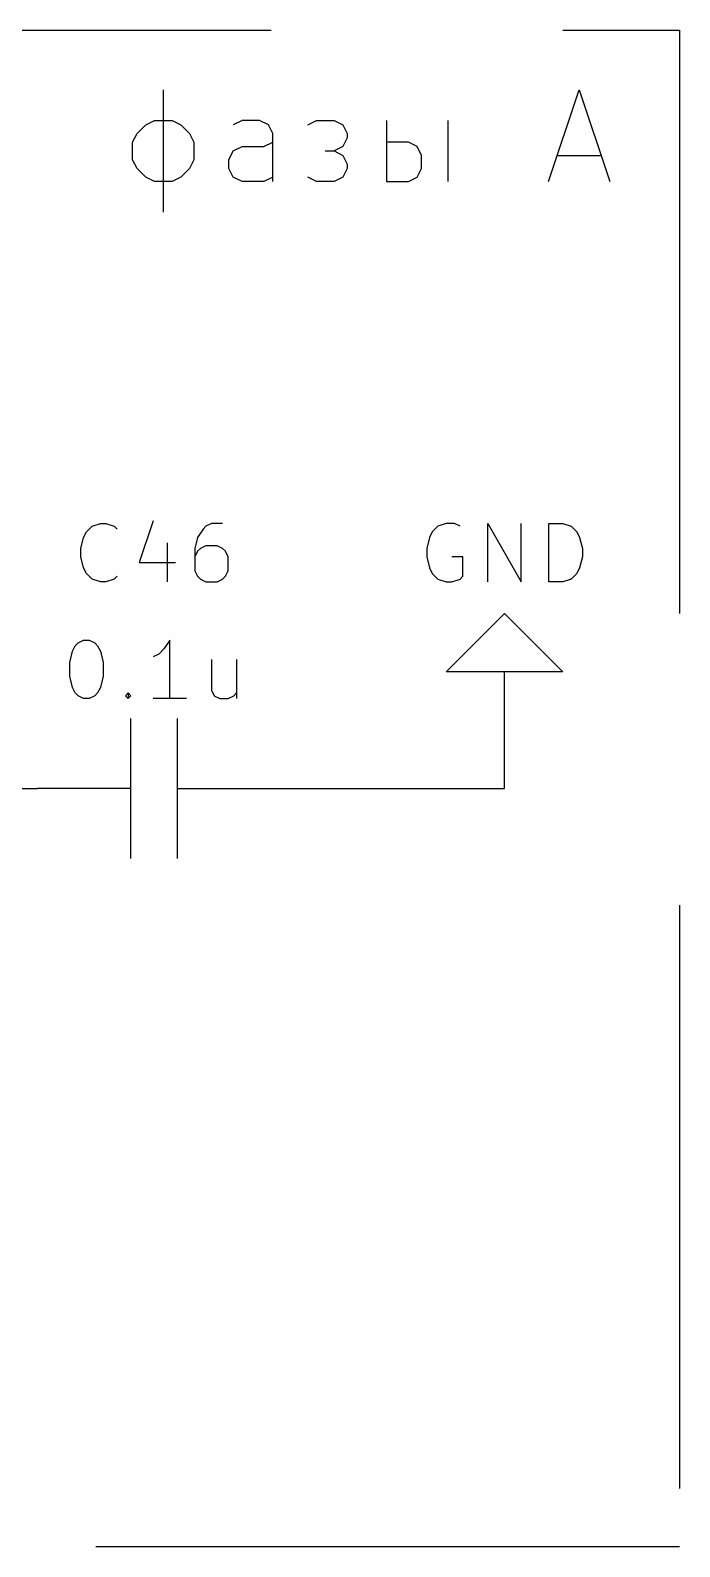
# Model space of a CAD drawing. Extents: x 0.3 to 11.5, y -8.2 to -0.2.
# Drawn here: x 6.944 to 7.5, y -3.2 to -1.9 of the extents above; entities that cross this region are included whole.
import ezdxf

# ---------------------------------------------------------------- set-up
doc = ezdxf.new("R2010")
doc.units = 0
doc.header["$MEASUREMENT"] = 0
doc.linetypes.add('DASHED', pattern=[0.75, 0.5, -0.25])
doc.layers.add('BLACK', color=7, linetype='CONTINUOUS')

msp = doc.modelspace()

# ---------------------------------------------------------------- linework, layer by layer
at = {"layer": 'BLACK', "linetype": 'DASHED'}
for p, q in [((4.4, -1.9), (7.5, -1.9)), ((7.5, -1.9), (7.5, -3.2)), ((7.5, -3.2), (4.4, -3.2))]:
    msp.add_line(p, q, dxfattribs=at)
at = {"layer": 'BLACK', "linetype": 'CONTINUOUS'}
for p, q in [((7.05774, -1.95096), (7.05774, -2.05595)), ((7.3877, -2.0297), (7.41394, -1.95096)), ((7.41394, -1.95096), (7.44019, -2.0297)), ((7.0315, -1.99595), (7.03524, -1.98846)), ((7.03524, -1.98846), (7.04274, -1.98096)), ((7.04274, -1.98096), (7.05024, -1.97721)), ((7.05024, -1.97721), (7.06524, -1.97721)), ((7.06524, -1.97721), (7.07274, -1.98096)), ((7.07274, -1.98096), (7.08024, -1.98846)), ((7.08024, -1.98846), (7.08399, -1.99595)), ((7.12523, -1.97721), (7.11773, -1.98096)), ((7.14023, -1.97721), (7.12523, -1.97721)), ((7.14773, -1.98096), (7.14023, -1.97721)), ((7.15148, -1.98846), (7.14773, -1.98096)), ((7.15148, -2.0297), (7.15148, -1.98846)), ((7.18148, -1.98096), (7.18897, -1.97721)), ((7.18897, -1.97721), (7.20397, -1.97721)), ((7.20397, -1.97721), (7.21147, -1.98096)), ((7.21147, -1.98096), (7.21522, -1.98846)), ((7.21522, -1.98846), (7.21522, -1.9922)), ((7.24896, -1.97721), (7.24896, -2.0297)), ((7.30146, -1.97721), (7.30146, -2.0297)), ((7.0315, -2.01095), (7.0315, -1.99595)), ((7.08399, -1.99595), (7.08399, -2.01095)), ((7.11773, -2.00345), (7.12523, -1.9997)), ((7.12523, -1.9997), (7.14398, -1.9997)), ((7.14398, -1.9997), (7.15148, -1.99595)), ((7.21147, -1.9997), (7.20397, -2.00345)), ((7.21522, -1.9922), (7.21147, -1.9997)), ((7.26771, -1.99595), (7.24896, -1.99595)), ((7.27521, -1.9997), (7.26771, -1.99595)), ((7.27896, -2.0072), (7.27521, -1.9997)), ((7.03524, -2.01845), (7.0315, -2.01095)), ((7.08399, -2.01095), (7.08024, -2.01845)), ((7.11398, -2.01095), (7.11773, -2.00345)), ((7.11398, -2.01845), (7.11398, -2.01095)), ((7.19647, -2.00345), (7.20397, -2.00345)), ((7.20397, -2.00345), (7.21147, -2.0072)), ((7.21147, -2.0072), (7.21522, -2.0147)), ((7.21522, -2.0147), (7.21522, -2.01845)), ((7.27896, -2.01845), (7.27896, -2.0072)), ((7.3952, -2.0072), (7.43269, -2.0072)), ((7.04274, -2.02595), (7.03524, -2.01845)), ((7.05024, -2.0297), (7.04274, -2.02595)), ((7.07274, -2.02595), (7.06524, -2.0297)), ((7.08024, -2.01845), (7.07274, -2.02595)), ((7.11773, -2.02595), (7.11398, -2.01845)), ((7.12523, -2.0297), (7.11773, -2.02595)), ((7.15148, -2.02595), (7.14398, -2.0297)), ((7.18897, -2.0297), (7.18148, -2.02595)), ((7.21147, -2.02595), (7.20397, -2.0297)), ((7.21522, -2.01845), (7.21147, -2.02595)), ((7.26771, -2.0297), (7.27521, -2.02595)), ((7.27521, -2.02595), (7.27896, -2.01845)), ((7.06524, -2.0297), (7.05024, -2.0297)), ((7.14398, -2.0297), (7.12523, -2.0297)), ((7.20397, -2.0297), (7.18897, -2.0297)), ((7.24896, -2.0297), (7.26771, -2.0297)), ((6.99191, -2.32995), (6.99668, -2.32519)), ((6.99668, -2.32519), (7.00382, -2.3228)), ((7.00382, -2.3228), (7.00858, -2.3228)), ((7.00858, -2.3228), (7.01572, -2.32519)), ((7.01572, -2.32519), (7.0181, -2.32757)), ((7.04906, -2.32043), (7.03715, -2.35614)), ((7.0943, -2.32519), (7.09191, -2.32757)), ((7.09906, -2.3228), (7.0943, -2.32519)), ((7.10858, -2.3228), (7.09906, -2.3228)), ((7.29285, -2.32519), (7.28809, -2.32995)), ((7.3, -2.3228), (7.29285, -2.32519)), ((7.30714, -2.3228), (7.3, -2.3228)), ((7.3119, -2.32519), (7.30714, -2.3228)), ((7.33571, -2.3728), (7.33571, -2.3228)), ((7.33571, -2.3228), (7.36428, -2.3728)), ((7.36428, -2.3728), (7.36428, -2.3228)), ((7.38809, -2.3728), (7.38809, -2.3228)), ((7.38809, -2.3228), (7.4, -2.3228)), ((7.4, -2.3228), (7.40714, -2.32519)), ((7.40714, -2.32519), (7.4119, -2.32995)), ((6.98715, -2.34423), (6.98953, -2.33471)), ((6.98953, -2.33471), (6.99191, -2.32995)), ((7.06096, -2.33947), (7.06096, -2.3728)), ((7.08715, -2.33471), (7.08477, -2.34423)), ((7.09191, -2.32757), (7.08715, -2.33471)), ((7.28571, -2.33471), (7.28333, -2.34423)), ((7.28809, -2.32995), (7.28571, -2.33471)), ((7.4119, -2.32995), (7.41428, -2.33471)), ((7.41428, -2.33471), (7.41666, -2.34423)), ((6.98715, -2.35137), (6.98715, -2.34423)), ((6.98953, -2.3609), (6.98715, -2.35137)), ((7.08477, -2.34423), (7.08477, -2.36328)), ((7.08715, -2.34661), (7.08477, -2.35137)), ((7.08953, -2.34423), (7.08715, -2.34661)), ((7.0943, -2.34185), (7.08953, -2.34423)), ((7.10382, -2.34185), (7.0943, -2.34185)), ((7.10858, -2.34423), (7.10382, -2.34185)), ((7.11096, -2.34661), (7.10858, -2.34423)), ((7.11334, -2.35137), (7.11096, -2.34661)), ((7.11334, -2.36328), (7.11334, -2.35137)), ((7.28333, -2.34423), (7.28333, -2.35137)), ((7.28333, -2.35137), (7.28571, -2.3609)), ((7.31428, -2.35137), (7.30476, -2.35137)), ((7.31428, -2.36804), (7.31428, -2.35137)), ((7.41666, -2.35137), (7.41428, -2.3609)), ((7.41666, -2.34423), (7.41666, -2.35137)), ((6.99191, -2.36566), (6.98953, -2.3609)), ((6.99668, -2.37043), (6.99191, -2.36566)), ((7.03715, -2.35614), (7.0681, -2.35614)), ((7.08477, -2.36328), (7.08715, -2.36804)), ((7.11096, -2.36804), (7.11334, -2.36328)), ((7.28571, -2.3609), (7.28809, -2.36566)), ((7.28809, -2.36566), (7.29285, -2.37043)), ((7.4119, -2.36566), (7.40714, -2.37043)), ((7.41428, -2.3609), (7.4119, -2.36566)), ((7.00382, -2.3728), (6.99668, -2.37043)), ((7.00858, -2.3728), (7.00382, -2.3728)), ((7.01572, -2.37043), (7.00858, -2.3728)), ((7.0181, -2.36804), (7.01572, -2.37043)), ((7.08715, -2.36804), (7.08953, -2.37043)), ((7.08953, -2.37043), (7.0943, -2.3728)), ((7.0943, -2.3728), (7.10382, -2.3728)), ((7.10382, -2.3728), (7.10858, -2.37043)), ((7.10858, -2.37043), (7.11096, -2.36804)), ((7.29285, -2.37043), (7.3, -2.3728)), ((7.3, -2.3728), (7.30476, -2.3728)), ((7.30476, -2.3728), (7.3119, -2.37043)), ((7.3119, -2.37043), (7.31428, -2.36804)), ((7.4, -2.3728), (7.38809, -2.3728)), ((7.40714, -2.37043), (7.4, -2.3728)), ((7.3, -2.45), (7.35, -2.4)), ((7.35, -2.4), (7.4, -2.45)), ((6.98001, -2.43233), (6.98239, -2.42757)), ((6.98239, -2.42757), (6.98477, -2.42519)), ((6.98477, -2.42519), (6.98953, -2.4228)), ((6.98953, -2.4228), (6.9943, -2.4228)), ((6.9943, -2.4228), (6.99906, -2.42519)), ((6.99906, -2.42519), (7.00144, -2.42757)), ((7.00144, -2.42757), (7.00382, -2.43233)), ((7.05858, -2.42995), (7.05382, -2.43471)), ((7.06334, -2.4228), (7.05858, -2.42995)), ((7.06334, -2.4728), (7.06334, -2.4228)), ((6.97763, -2.44185), (6.98001, -2.43233)), ((6.97763, -2.45376), (6.97763, -2.44185)), ((7.00382, -2.43233), (7.0062, -2.44185)), ((7.0062, -2.44185), (7.0062, -2.45376)), ((7.05382, -2.43471), (7.04906, -2.43709)), ((7.09906, -2.43947), (7.09906, -2.46566)), ((7.12048, -2.43947), (7.12048, -2.4728)), ((6.98001, -2.46328), (6.97763, -2.45376)), ((7.0062, -2.45376), (7.00382, -2.46328)), ((7.35, -2.45), (7.3, -2.45)), ((7.35, -2.5), (7.35, -2.45)), ((7.4, -2.45), (7.35, -2.45)), ((6.98239, -2.46804), (6.98001, -2.46328)), ((6.98477, -2.47043), (6.98239, -2.46804)), ((7.00144, -2.46804), (6.99906, -2.47043)), ((7.00382, -2.46328), (7.00144, -2.46804)), ((7.02525, -2.47043), (7.02763, -2.46804)), ((7.02763, -2.46804), (7.03001, -2.47043)), ((7.02763, -2.46804), (7.02763, -2.4728)), ((7.09906, -2.46566), (7.10144, -2.47043)), ((7.1181, -2.47043), (7.12048, -2.46804)), ((6.98953, -2.4728), (6.98477, -2.47043)), ((6.9943, -2.4728), (6.98953, -2.4728)), ((6.99906, -2.47043), (6.9943, -2.4728)), ((7.02763, -2.4728), (7.02525, -2.47043)), ((7.03001, -2.47043), (7.02763, -2.4728)), ((7.07763, -2.4728), (7.04906, -2.4728)), ((7.10144, -2.47043), (7.1062, -2.4728)), ((7.1062, -2.4728), (7.11334, -2.4728)), ((7.11334, -2.4728), (7.1181, -2.47043)), ((7.03, -2.61), (7.03, -2.49)), ((7.07, -2.61), (7.07, -2.49)), ((7.35, -2.55), (7.35, -2.5)), ((6.8, -2.55), (6.95, -2.55)), ((7.03, -2.55), (6.95, -2.55)), ((7.07, -2.55), (7.15, -2.55)), ((7.15, -2.55), (7.35, -2.55))]:
    msp.add_line(p, q, dxfattribs=at)

doc.saveas('drawing.dxf')
